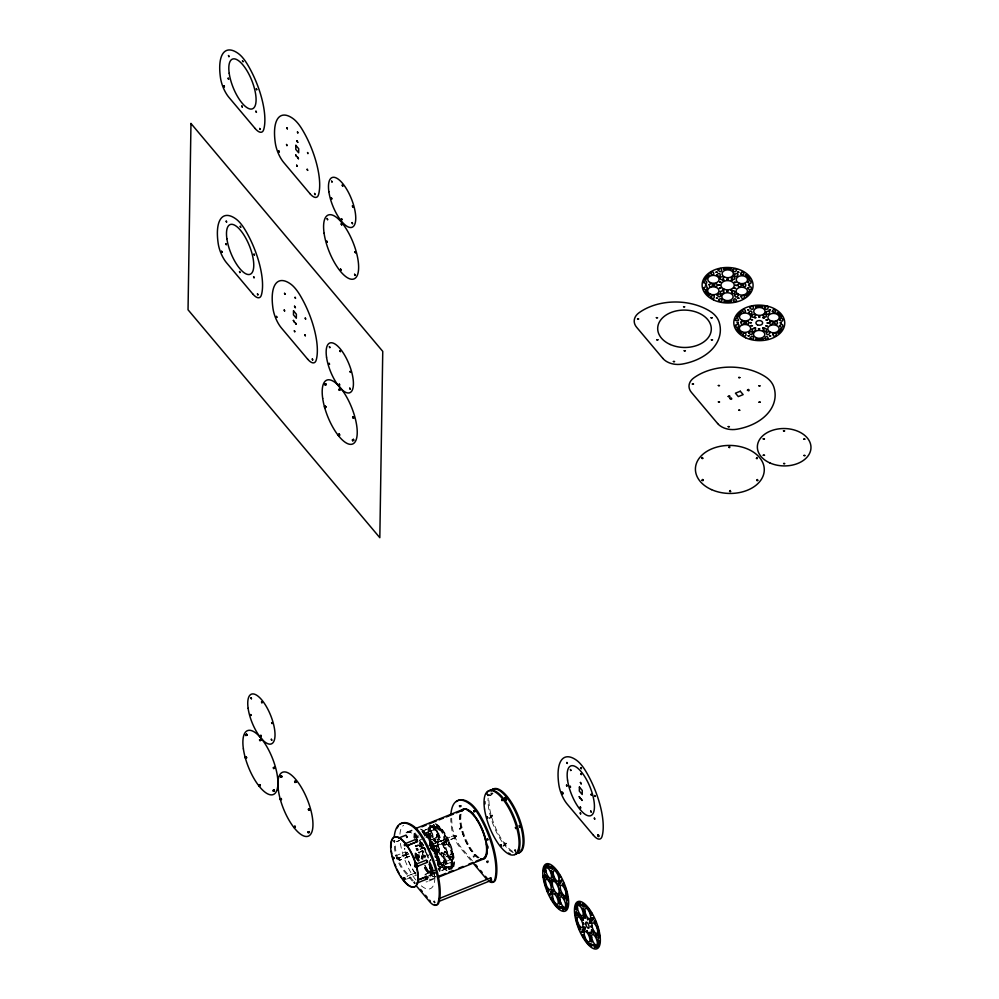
<?xml version="1.0" encoding="UTF-8"?>
<svg xmlns="http://www.w3.org/2000/svg" width="999" height="999" viewBox="0 0 999 999"><rect width="100%" height="100%" fill="white"/><g stroke="black" fill="none" stroke-linecap="round" stroke-linejoin="round"><path stroke-width="0.75" stroke-dasharray="5 3.75" d="M450 868.468L450.124 869.118M450.449 868.406L450.686 869.118M415.572 872.814L407.005 876.223L415.696 872.589L415.846 874.437M431.218 845.554L434.765 850.536L438.736 852.584L439.323 851.685L437.999 849.025L438.836 852.522M432.604 844.355L433.129 846.49L432.542 845.329M432.717 847.227L432.255 845.666M434.165 852.846L434.253 854.157M435.626 855.107L435.601 853.346L435.514 854.058M489.722 795.204L489.51 794.28M492.02 794.13L492.982 793.506L492.532 792.981M446.378 839.872L446.965 841.146M423.101 859.115C423.389 855.943 419.343 856.53 422.989 857.03C421.815 853.021 425.512 855.132 425.199 857.829M430.494 846.64L431.093 845.466L433.054 851.648M432.267 869.992C430.294 870.653 429.982 865.009 431.406 867.107C434.59 873.526 429.258 866.033 431.83 868.006M425.075 833.678L425.299 834.515M425.524 833.616L425.761 834.327A23.064 8.566 68 0 1 429.208 838.423M442.707 866.495L442.52 865.758M443.169 866.308L442.957 865.534M491.595 816.97C491.033 817.469 491.346 813.411 492.544 816.133M414.448 834.964L414.847 834.153L415.734 835.389M415.996 836.588L415.909 835.888M430.919 872.889L430.819 871.902M432.067 871.553L436.575 869.267M432.28 873.65L432.23 874.462M434.478 826.523L435.289 826.473L436.088 828.221M433.641 873.276L433.541 872.739M436.063 828.845L436.014 828.071M446.516 867.706L446.578 868.568L445.979 866.558M429.632 839.809L430.494 843.144L432.217 842.769L430.557 839.822L432.092 843.094M431.356 843.268L430.394 839.847M395.354 855.931L405.457 851.86L406.118 852.334M432.055 870.004L432.23 869.018M437.824 864.747L438.236 865.384M450.749 859.452L448.601 855.968L450.174 859.402L450.087 856.705L448.751 855.893M452.31 861.463L453.546 863.835L453.209 865.509L452.834 863.373L451.436 862.125M454.458 835.664L455.482 836.95L456.406 836.575L456.156 835.676L454.932 835.926L455.394 837.012M504.57 844.679L504.045 843.044M429.046 838.511L428.896 837.949M429.133 837.736L429.495 838.411L428.833 835.114M438.873 862.249C437.687 859.54 436.725 863.773 439.323 864.934M439.198 861.538L439.335 862.062A24.276 9.016 68 0 0 442.969 866.408M422.627 832.866L422.927 831.243L423.176 832.891M452.222 860.614L452.11 860.501M432.617 844.555L432.579 845.191M434.64 852.971L434.178 853.858M428.521 872.189L428.321 871.453M439.722 827.771L439.935 828.596M430.794 872.09L430.844 872.602M415.696 845.416L415.684 845.491A24.276 9.016 68 0 0 415.946 846.777M452.547 854.545L452.559 854.52A24.276 9.016 68 0 0 450.824 847.939L450.512 847.502M429.183 834.814L430.257 838.336M423.201 844.717L423.326 845.579L422.852 844.879M438.524 849.55C439.86 852.497 438.936 847.327 439.123 850.711M444.917 853.92L445.067 855.244M409.627 856.293L399.463 860.364L399.675 859.639M430.082 835.788L430.219 834.477M432.13 869.954L432.192 869.155M452.247 861.15L452.497 859.789L450.936 858.915L437.762 864.51M416.571 837.849L415.646 835.201M446.778 843.231C443.419 842.169 445.866 837.187 446.828 842.045L433.903 847.264L434.003 846.178M399.762 859.39C399.862 857.641 398.726 860.913 398.838 859.652M441.096 840.321L441.683 841.42M441.183 852.684L441.708 853.92M473.813 855.818L474.263 856.93M505.831 842.981C507.792 844.405 503.434 842.607 506.368 843.968M415.234 845.604L415.222 845.654A24.276 9.016 68 0 0 415.397 846.565M431.331 871.752L424.975 874.187L431.493 871.902M438.324 859.802C439.398 855.793 433.941 855.918 438.224 860.014M399.737 860.114L398.988 858.054L399.338 858.628M406.618 854.095L406.069 852.409M428.871 833.366L429.932 833.815M437.824 864.61L451.461 859.302M437.412 838.973L437.899 840.209M444.455 854.108L445.442 855.144M421.228 858.316L421.228 858.99M434.103 846.99L434.103 846.415M446.216 839.36C448.913 842.219 445.816 838.448 445.517 840.059M446.978 841.608L446.366 843.418L445.417 840.471M423.826 852.072L422.777 851.136L423.301 852.359M432.33 873.351L433.379 874M444.93 860.788L444.867 862.924L446.041 864.447L444.518 863.423L444.468 860.976M433.616 873.563L437.762 872.115M422.752 848.538C424.188 846.19 416.633 840.534 423.176 848.388M440.671 840.409L441.246 841.595M440.684 852.909L441.271 854.083M445.454 851.548L446.041 852.684M450.774 859.315L450.674 856.805L449.213 855.706M424.15 834.177L422.515 831.43M424.563 834.177L424.425 832.504L423.027 831.243M438.911 870.354L438.361 868.705M439.323 870.354L438.336 868.119M445.542 839.335L444.692 841.895L446.316 843.418M431.206 845.878L431.98 847.514M437.674 854.295L437.038 851.198L437.762 848.888M437.212 861.875C437.262 866.245 441.283 864.984 438.773 861.712M447.977 855.868L446.441 852.447M449.388 869.767L448.076 866.408M424.8 855.094C426.685 857.105 422.852 854.52 425.349 856.305M424.95 856.405L424.425 855.244M432.742 846.852L432.604 845.541M436.9 839.21L437.437 840.396M430.694 832.279L429.82 828.583L431.156 832.092L429.008 830.868L429.27 828.758M437.075 825.536L438.736 827.06L438.012 829.307L438.324 827.372L436.863 825.761L438.474 829.12M432.23 848.651L432.729 848.438M446.541 868.406L439.248 871.652M406.543 852.896L406.605 853.521L406.293 852.646M435.464 826.598L436.376 827.072L435.889 827.597M438.998 838.523L439.473 839.759M432.804 873.138L431.306 871.64M408.666 853.945L398.464 858.391L408.616 853.82M406.568 854.232L406.556 853.558M445.017 851.672L445.579 852.871M434.003 846.99L446.828 842.045M419.193 844.205L419.617 843.293M437.437 834.44L437.662 837.224L439.473 837.736C435.926 836.213 438.536 831.942 439.048 837.899M436.088 856.967L437.762 860.201M443.131 841.932L444.205 845.004L445.192 845.204L445.217 842.931L443.156 841.92L444.605 842.769L444.855 845.117L443.618 841.732M436.6 825.736L437.987 829.307M436.176 850.886C432.992 841.033 433.853 857.979 434.315 849.862M431.755 874.312C431.443 867.681 427.485 872.726 431.88 874.5M490.409 815.172C490.734 815.821 493.731 816.907 492.282 815.034M432.667 846.677L432.055 845.354M430.731 859.652L430.819 860.401L430.819 859.615M446.965 839.635L446.965 840.384L446.503 839.822M492.107 793.83L491.908 792.981M430.769 866.495L431.368 867.332M439.248 866.882L452.172 861.862M435.901 826.673L436.014 827.622M431.406 853.933L421.216 858.104M431.718 872.09L432.267 873.563M446.978 867.432L446.391 867.656L446.603 866.383M434.378 827.846L435.914 829.033L422.977 834.252M446.341 837.299L444.705 834.09M434.565 872.664L433.354 872.527L434.553 875.698M446.078 864.422L444.942 860.776L446.565 864.21M452.597 855.768L451.298 856.593L453.034 859.402M451.773 861.95L453.171 865.534M430.756 834.565L430.357 833.491M409.578 856.18L399.687 860.251M427.035 846.565L454.707 835.264L430.144 845.117M455.606 837.524L431.156 847.602M430.357 859.802L430.794 861.051M438.986 849.362L439.51 850.586M421.303 858.191L422.077 859.152M433.341 844.742L432.642 844.317L445.654 839.197M432.604 847.614L428.234 849.562M489.56 795.504L491.845 794.605L489.622 795.629M431.044 838.124L429.433 834.889M451.848 855.956C452.684 861.875 454.645 855.831 451.448 856.118M419.842 844.292L421.478 847.726M439.535 837.686L437.987 834.24M415.559 835.014C414.385 833.715 413.961 836.812 416.071 837.899M415.484 834.315C413.786 840.159 420.979 837.125 415.097 834.477M435.564 851.073L434.165 847.989M435.277 823.95A25.474 9.466 68 0 1 450.337 845.216C449.163 837.661 445.754 847.002 450.274 845.254A25.474 9.466 68 0 1 452.36 869.305M448.726 842.095C451.011 846.927 447.777 844.567 448.364 842.257M431.83 874.462L431.243 873.913M451.311 862.137L452.684 865.721M435.926 828.858L422.927 834.128M491.558 817.332L489.148 818.193L491.533 817.357L490.859 816.857M406.993 852.035L407.392 853.134M459.303 828.346C461.501 830.768 459.515 826.223 459.565 829.445M460.089 827.984L460.489 829.083M399.438 858.491L398.251 858.828L398.726 859.902M455.969 835.514L456.318 836.638M451.685 859.49L452.11 860.813M472.989 856.168C475.349 858.353 473.051 854.195 473.339 857.304M505.394 844.355L505.082 844.055M406.431 854.345L396.316 858.291L406.468 854.182M502.909 846.165L505.357 845.079L502.859 846.041M445.841 837.524L444.53 834.49L445.042 837.1L446.241 837.374L444.468 837.062L444.243 834.277M449.887 869.118C448.351 862.224 445.779 871.128 449.775 869.642M431.118 832.142L429.445 830.619L429.67 828.596M420.317 844.093L421.84 847.577M436.351 829.857L437.887 833.341M433.691 838.398L432.367 837.637L432.055 835.214L433.828 838.286L432.667 835.239L431.73 835.089L431.755 837.549L433.229 838.586M443.381 856.38L444.905 859.864M430.144 870.766L429.395 872.651L431.106 874.5M444.355 865.009L444.13 867.045L445.754 868.593M445.354 868.743C439.523 856.967 448.414 877.946 444.455 864.984M434.24 852.784L435.289 853.646M414.61 834.327L415.409 834.777M434.64 826.086L421.79 831.405L434.665 826.061M432.255 871.178L436.625 869.392M433.067 873.838L437.812 872.239M446.466 868.73L439.198 871.528M429.82 838.523C432.767 839.347 427.16 833.203 430.194 835.751M423.239 850.948L423.339 851.86L422.877 851.123M444.93 847.651L445.417 848.9M444.98 849.088C445.367 846.116 444.617 850.536 444.567 847.839M434.153 838.536L435.576 839.56L435.714 841.895L436.063 839.435L433.953 838.661L435.564 842.032M434.503 838.361L436.026 841.845M421.378 856.805L421.978 858.453M421.84 856.618L422.639 859.177M434.553 847.814L434.365 849.974M437.162 854.545L437.175 852.272L435.689 851.061L437.087 854.557L435.964 851.398M442.919 856.568L444.443 860.052M430.282 866.695L430.344 869.142L431.805 870.179M447.852 855.956L448.426 854.994L446.903 852.259M436.513 841.633L437.35 842.656L436.863 841.408M455.507 837.624L431.106 847.477M437.974 864.285L438.698 864.635M439.173 867.132L438.399 866.483M407.267 831.93L412.999 829.62M407.542 832.617L413.286 830.294M396.678 841.583L399.563 840.409M396.728 841.707L399.612 840.534M430.606 828.021L430.144 828.208A23.064 8.566 68 0 1 431.93 826.048L431.88 825.486M418.706 835.838L415.659 837.012L418.756 835.963M439.785 827.671L439.473 828.783M416.071 838.136L418.943 836.975M424.687 834.652L429.046 832.904M425.087 835.576L424.625 835.763A5.694 2.11 68 0 1 428.234 838.985A5.694 2.11 68 0 1 429.607 845.454M420.104 839.834L424.413 838.086M425.849 837.512L430.169 835.901M415.759 845.316L415.771 846.016M429.483 839.772L429.87 839.709A24.276 9.016 68 0 0 431.593 846.353M417.307 845.291L417.969 845.017M431.493 839.56L432.142 839.297M423.239 844.692L423.264 846.128M406.443 853.496L407.505 852.622L406.181 852.547M420.104 849.175L424.4 847.439M420.154 849.3L424.45 847.564M418.194 852.696L425.362 849.799M418.244 852.821L425.961 849.687M428.184 849.437L432.505 847.689M435.889 860.751A5.694 2.11 68 0 0 436.213 855.119A5.694 2.11 68 0 0 432.018 850.087L432.48 849.899M446.004 844.442L446.653 844.18M421.578 855.843L422.24 855.569M435.764 850.112A5.694 2.11 68 0 0 434.49 841.67A5.694 2.11 68 0 0 430.919 842.607A5.694 2.11 68 0 0 435.764 850.112L436.413 849.849M435.527 853.346L435.676 855.007M436.088 860.726L436.75 860.451M450.274 854.994A5.694 2.11 68 0 0 449.001 846.553A5.694 2.11 68 0 0 445.429 847.489A5.694 2.11 68 0 0 450.274 854.994L450.924 854.732M452.472 854.694L453.022 854.332A24.276 9.016 68 0 0 451.286 847.751M437.974 865.234L437.3 865.097M453.084 859.39L453.671 858.728L452.647 855.768M406.506 879.17L416.608 875.087M424.662 865.371A5.694 2.11 68 0 0 428.871 870.204L429.433 869.979M428.446 872.339L428.758 871.228M438.012 868.693L445.242 865.771L446.178 866.745M438.062 868.818L445.404 865.896M432.754 873.188L431.805 872.327M452.272 866.083L451.81 866.27A23.064 8.566 68 0 1 450.025 868.431M429.22 875.561L432.03 874.412M426.386 876.847L432.167 874.525M430.07 879.769L435.814 877.447M428.921 881.031L436.101 878.133M432.267 871.003L433.191 871.877M504.445 842.769L504.982 843.506M449.538 869.704L448.514 869.317L447.752 866.558M434.078 852.035L432.492 848.675L435.452 851.535M451.873 861.937L451.036 860.726M429.757 870.903L431.056 873.413M443.756 844.767L442.907 843.705L443.369 844.967M435.826 829.058L435.127 828.421M436.875 856.755L437.862 859.989M437.974 861.675L438.986 865.234M435.964 830.019L437.437 831.056L437.512 833.491L437.924 830.931L435.801 830.194L437.425 833.528M430.681 845.641L431.268 848.201L432.604 848.963M437.275 849.075L437.862 851.635L439.198 852.397M432.117 849.15L431.156 849.125M448.289 855.768L446.815 854.669L446.778 852.284L446.253 854.545L447.764 855.931M430.656 865.571L429.57 862.537M430.244 865.771L429.183 864.135M438.586 838.698C440.946 841.408 437.724 836.787 439.011 839.947M437.462 845.204L437.899 846.465M437 845.391L437.437 846.653M443.406 854.332L443.831 855.594M442.944 854.52L443.369 855.781M429.632 861.313L429.595 860.451M446.69 842.057L446.041 841.37M446.253 868.768L445.242 867.432M398.351 858.765L398.801 859.402M432.292 845.541L433.042 846.578M431.843 869.879L431.081 869.005M434.602 855.069L435.202 855.619M455.344 837.612L454.795 836.987M424.363 857.891L423.301 854.882L424.737 857.879M429.558 862.174C432.192 862.761 430.507 868.168 429.582 863.848M491.333 815.396L491.645 816.62M436.326 827.746L435.439 826.86L435.864 827.934M406.044 854.17L405.769 853.72M430.507 827.996L430.057 827.11M430.02 828.171L429.595 827.297M452.372 866.108L452.822 867.032A24.276 9.016 68 0 1 451.236 869.167M451.91 866.283L452.36 867.207A24.276 9.016 68 0 1 451.048 869.142M431.88 846.777L431.655 846.503A23.064 8.566 68 0 1 429.982 840.396M452.322 854.669L452.01 854.182A23.064 8.566 68 0 0 450.337 847.914M415.884 845.341L416.233 845.828A23.064 8.566 68 0 0 416.421 846.69M438.099 860.351L438.274 860.002A24.276 9.016 68 0 0 436.65 853.658M422.077 831.33L422.627 832.055M443.444 832.766L443.469 832.779A23.064 8.566 68 0 0 439.997 828.671M442.982 832.954L443.007 832.966A23.064 8.566 68 0 0 439.535 828.858M415.821 833.89L415.409 832.991M421.69 858.079L422.315 858.878M425.537 873.975L426.336 875.311M430.244 834.04L430.194 834.789L429.857 833.566M433.179 844.567L433.578 844.967M491.133 817.269L490.696 816.583M431.655 874.337L431.231 873.65M431.418 867.294L431.78 867.919M431.493 869.729L430.731 868.206M434.528 875.324L433.816 872.577L434.553 873.563M434.852 853.071L435.264 853.795M472.327 860.738L460.864 847.102A17.308 6.431 68 0 1 452.535 828.046A51.161 19.006 68 0 1 451.685 818.106M470.591 860.139L459.94 847.477A17.308 6.431 68 0 1 451.61 828.421A51.161 19.006 68 0 1 450.761 818.468M413.211 880.693L404.195 869.979A17.308 6.431 68 0 1 395.866 850.923A51.161 19.006 68 0 1 395.167 844.63M412.287 881.068L403.271 870.354A17.308 6.431 68 0 1 394.942 851.298A51.161 19.006 68 0 1 394.168 843.78M425.774 874.187L426.173 874.924M445.929 866.245L446.478 867.519M491.221 794.33L490.746 793.031M430.844 848.438L430.869 848.251M438.374 866.558L438.349 865.571M437.062 853.358L436.6 853.546A23.064 8.566 68 0 1 438.249 859.615M432.442 872.964L432.255 872.714M405.294 852.509L405.756 853.795M450.736 847.751L450.761 847.789A23.064 8.566 68 0 1 452.435 853.883M491.658 793.006L491.82 793.343M434.927 828.084L434.066 824.4L433.304 824.487L434.378 827.522L433.116 825.461M433.728 845.266L433.978 846.078M422.802 832.292L423.052 832.929M443.544 832.042L443.144 832.991L443.094 832.267M431.955 868.168L432.155 868.705M425.137 867.744L424.637 867.207L424.7 867.981A24.276 9.016 68 0 0 428.321 872.314M423.626 834.103L423.339 833.328M425.711 848.925L425.437 848.213M450.999 860.626L450.774 859.864M439.198 865.621L439.348 866.145M434.64 827.497L433.978 827.771L432.592 825.461M455.532 836.488L455.606 836.737M428.996 834.327L428.858 834.003M434.665 827.397L434.478 826.772M425.087 875.211L424.962 874.6M432.38 825.424L432.417 825.823A23.064 8.566 68 0 0 430.631 827.996M430.706 868.106L430.706 867.781M445.129 866.932L445.03 866.033L445.117 866.832M436.213 876.573A25.474 9.466 68 0 1 435.202 876.66M434.115 876.485A25.474 9.466 68 0 1 424.625 867.931M414.335 839.085A25.474 9.466 68 0 1 414.885 832.954M420.404 829.07A25.474 9.466 68 0 1 435.177 847.214A25.474 9.466 68 0 1 439.635 872.602M428.783 872.127A24.276 9.016 68 0 1 425.212 867.881M429.308 837.674A24.276 9.016 68 0 0 425.736 833.428L425.149 833.578A24.276 9.016 68 0 1 428.846 837.861M437.112 853.471A24.276 9.016 68 0 1 438.823 859.964M428.708 871.165A23.064 8.566 68 0 1 425.312 867.132M424.625 836.126A5.694 2.11 68 0 1 428.821 839.048A5.694 2.11 68 0 1 429.508 846.078M432.105 850.112A5.694 2.11 68 0 1 436.65 854.894A5.694 2.11 68 0 1 435.914 860.476M433.204 869.43A5.694 2.11 68 0 1 431.68 862.836M429.32 864.272A5.694 2.11 68 0 1 429.233 870.054A5.694 2.11 68 0 1 425.124 865.184M417.12 846.677A5.694 2.11 68 0 1 419.842 846.003A5.694 2.11 68 0 1 422.852 852.859A5.694 2.11 68 0 1 420.916 855.331M419.78 854.22A5.694 2.11 68 0 1 419.48 853.833M418.906 852.921A5.694 2.11 68 0 1 418.381 851.922M422.752 842.994A5.694 2.11 68 0 1 419.555 841.92M417.57 837.686A5.694 2.11 68 0 1 417.17 835.626M435.751 876.76A25.474 9.466 68 0 1 422.952 866.283M413.836 837.562A25.474 9.466 68 0 1 414.423 833.141M421.103 829.669A25.474 9.466 68 0 1 434.752 847.477A25.474 9.466 68 0 1 439.485 871.428M428.246 871.34A23.064 8.566 68 0 1 424.85 867.319M415.884 846.503A23.064 8.566 68 0 1 415.796 846.128M425.349 834.577A23.064 8.566 68 0 1 428.746 838.611M436.163 853.646A23.064 8.566 68 0 1 437.799 859.802M434.702 872.189A5.694 2.11 68 0 1 434.115 871.628M433.254 870.479A5.694 2.11 68 0 1 431.218 863.024M428.633 863.91A5.694 2.11 68 0 1 428.871 870.204M416.695 846.478A5.694 2.11 68 0 1 421.241 849.113A5.694 2.11 68 0 1 420.941 855.781M422.377 842.906A5.694 2.11 68 0 1 419.68 842.844M417.107 837.874A5.694 2.11 68 0 1 416.783 834.24M447.14 870.341A25.474 9.466 68 0 1 435.227 856.205M433.054 851.523A25.474 9.466 68 0 1 430.057 824.987M435.739 823.763A25.474 9.466 68 0 1 450.799 845.029A25.474 9.466 68 0 1 452.809 869.118M430.057 826.997A24.276 9.016 68 0 1 431.118 825.386M439.91 827.696A24.276 9.016 68 0 1 443.481 831.942M442.882 865.434A23.064 8.566 68 0 1 439.485 861.4M432.08 846.378A23.064 8.566 68 0 1 430.444 840.221M452.247 866.108A23.064 8.566 68 0 1 450.487 868.243M446.678 870.529A25.474 9.466 68 0 1 434.765 856.393M431.605 849.262A25.474 9.466 68 0 1 429.595 825.174M442.507 866.595A24.276 9.016 68 0 1 438.923 862.349M431.131 846.54A24.276 9.016 68 0 1 429.408 840.047M429.595 827.184A24.276 9.016 68 0 1 430.781 825.449M439.448 827.884A24.276 9.016 68 0 1 443.019 832.13M442.42 865.621A23.064 8.566 68 0 1 439.023 861.588M434.89 877.584A34.441 12.787 68 0 1 419.48 884.165M415.734 879.907A34.441 12.787 68 0 1 400.174 841.682M399.925 834.24A34.441 12.787 68 0 1 403.584 825.311M427.485 881.605A26.811 9.965 68 0 1 426.073 881.917M415.134 873.488A26.811 9.965 68 0 1 404.483 848.301M406.056 832.741A26.811 9.965 68 0 1 417.669 837.549M419.617 840.047A26.811 9.965 68 0 1 423.314 846.016M424.175 847.664A26.811 9.965 68 0 1 425.786 851.098M426.536 852.859A26.811 9.965 68 0 1 428.471 858.228M429.483 861.787A26.811 9.965 68 0 1 429.657 879.495M415.197 873.026A26.074 9.69 68 0 1 404.845 848.538M406.93 832.954A26.074 9.69 68 0 1 417.669 838.074M419.555 840.509A26.074 9.69 68 0 1 428.171 858.191M429.558 863.348A26.074 9.69 68 0 1 429.695 878.071M477.847 857.841A26.811 9.965 68 0 1 464.198 838.074A26.811 9.965 68 0 1 460.089 814.235M478.596 857.716A26.074 9.69 68 0 1 464.11 837.1A26.074 9.69 68 0 1 461.038 812.861M478.246 857.941A26.811 9.965 68 0 1 464.61 838.648A26.811 9.965 68 0 1 460.152 814.672M479.17 857.567A26.811 9.965 68 0 1 465.047 837.087A26.811 9.965 68 0 1 461.401 812.861M513.261 852.646A34.441 12.787 68 0 1 503.596 843.88M501.998 841.645A34.441 12.787 68 0 1 488.149 798.201M512.574 851.398A34.441 12.787 68 0 1 489.073 797.839M444.655 858.378C444.692 862.986 446.253 854.694 442.944 856.555L444.655 858.378M426.086 853.208A3.347 1.249 68 0 0 428.309 855.918A3.347 1.249 68 0 1 425.624 853.383A3.347 1.249 68 0 1 425.899 849.849A3.347 1.249 68 0 0 426.086 853.208M438.661 832.829A5.694 2.11 68 0 0 443.481 840.421A5.694 2.11 68 0 0 442.282 832.055A5.694 2.11 68 0 0 438.661 832.829M445.891 847.302A5.694 2.11 68 0 0 450.736 854.807A5.694 2.11 68 0 0 449.463 846.365A5.694 2.11 68 0 0 445.891 847.302M445.829 859.09A5.694 2.11 68 0 0 450.624 866.77A5.694 2.11 68 0 0 449.513 858.466A5.694 2.11 68 0 0 445.829 859.09M438.586 856.73A5.694 2.11 68 0 0 443.406 864.322A5.694 2.11 68 0 0 442.207 855.943A5.694 2.11 68 0 0 438.586 856.73M431.381 842.419A5.694 2.11 68 0 0 436.226 849.924A5.694 2.11 68 0 0 434.952 841.483A5.694 2.11 68 0 0 431.381 842.419M431.393 830.306A5.694 2.11 68 0 0 436.188 837.999A5.694 2.11 68 0 0 435.077 829.682A5.694 2.11 68 0 0 431.393 830.306M438.124 844.38A6.706 2.485 68 0 0 443.793 853.321A6.706 2.485 68 0 0 442.395 843.456A6.706 2.485 68 0 0 438.124 844.38M438.199 833.016A5.694 2.11 68 0 0 443.019 840.609A5.694 2.11 68 0 0 441.82 832.229A5.694 2.11 68 0 0 438.199 833.016M445.367 859.277A5.694 2.11 68 0 0 450.162 866.957A5.694 2.11 68 0 0 449.051 858.653A5.694 2.11 68 0 0 445.367 859.277M438.124 856.917A5.694 2.11 68 0 0 442.944 864.51A5.694 2.11 68 0 0 441.758 856.131A5.694 2.11 68 0 0 438.124 856.917M430.931 830.494A5.694 2.11 68 0 0 435.726 838.173A5.694 2.11 68 0 0 434.615 829.869A5.694 2.11 68 0 0 430.931 830.494M437.662 844.567A6.706 2.485 68 0 0 443.331 853.496A6.706 2.485 68 0 0 441.933 843.643A6.706 2.485 68 0 0 437.662 844.567"/><path stroke-width="1.5" d="M745.791 295.304L746.678 295.816A24.276 16.921 0.9 0 0 750.237 291.521M226.086 221.266L226.486 222.103M226.698 222.003L226.323 221.066M254.146 277.685L253.821 276.785M251.523 698.701L251.149 697.764M281.631 775.861L281.993 776.822M285.077 294.23L284.74 293.319M309.453 832.504L309.078 831.543M326.273 384.702L325.899 383.728M329.333 346.653L329.72 347.64M349.638 388.261L350.037 389.135M350.249 389.036L349.875 388.087M416.221 839.622L416.258 839.422M549.725 894.03L550.124 894.892M553.046 889.522L553.521 890.658M553.708 890.534L553.259 889.46M561.101 880.206L561.488 881.18M566.77 762.587L567.17 763.461M594.83 819.043L594.48 818.119M709.715 295.379L708.865 295.766M741.383 332.929L740.559 333.429M745.504 275.212L746.415 274.713A24.276 16.921 0.9 0 1 750.074 279.021L749.013 279.383M777.197 312.862L778.096 312.375A24.276 16.921 0.9 0 1 781.755 316.671L780.694 317.033A23.064 16.084 0.9 0 0 777.247 312.937M256.468 112.238L255.994 111.214M273.501 791.258L273.052 790.234L273.389 791.37M287.387 128.771L286.938 127.76M281.069 777.197L280.594 776.173M281.393 775.986L281.768 776.885M307.954 831.905L308.416 832.991L308.042 831.855M406.83 836.5L406.78 836.35M427.135 878.009L426.985 877.597M418.231 860.701L415.372 857.304L415.434 853.271L418.306 856.667L418.231 860.701L419.155 860.339L416.296 856.93L416.333 854.245M274.176 767.407L274.638 768.356L274.238 767.257M281.044 798.613L281.493 799.55L281.281 798.488M309.815 809.777L309.253 808.878M325.312 406.493L325.736 407.417L325.362 406.331M353.484 416.908L353.908 417.844L353.534 416.758M487.337 838.773L487.737 839.872M519.767 827.135L519.155 825.586M557.417 906.755L557.255 906.043M585.676 906.018L585.901 906.717A23.064 8.566 68 0 1 589.36 910.826M589.11 944.405L588.911 943.655M225.724 243.881L226.149 244.743M226.348 244.555L225.924 243.669M254.508 255.007L254.133 254.121M250.562 714.66L250.974 715.521M251.174 715.334L250.761 714.447M272.19 723.438L271.828 722.552M284.715 310.889L284.303 309.965M305.132 318.144L305.544 319.118M309.203 809.065L309.64 809.964M328.971 363.461L329.383 364.348M349.987 371.566L350.412 372.427M350.599 372.252L350.187 371.353M406.78 837.499L406.218 835.301M426.061 877.609L426.049 876.685M427.31 878.733L427.185 878.895M517.445 828.658L517.257 827.184M550.149 867.332L550.561 868.193M550.761 868.006L550.362 867.132M557.392 894.817L557.854 895.966M559.228 888.723L559.715 889.722M559.902 889.597L559.452 888.511M566.408 785.214L566.82 786.101M567.02 785.913L566.645 785.052M570.591 787.125L570.242 786.25M581.83 904.944L582.242 905.843M591.008 794.367L591.42 795.354M590.933 926.223L591.396 927.372M594.58 795.666L594.992 796.515M595.192 796.365L594.78 795.441M592.969 945.416L592.594 944.517M553.446 901.96L553.583 902.484M585.139 939.609L585.277 940.146M221.516 251.311L221.915 252.297M240.172 226.336L240.572 227.31M239.46 271.603L239.86 272.577M257.38 293.918L257.779 294.905M276.935 317.282L276.586 316.408M261.064 740.321L260.739 739.485M262.038 702.709L261.676 701.81M260.714 735.426L261.126 736.263M261.326 736.088L260.964 735.227M259.74 784.889L260.215 785.776L259.79 784.677M295.592 298.226L295.204 297.315M294.88 331.643L294.468 330.719M312.787 359.89L312.4 358.978M339.835 350.811L340.247 351.673M339.123 384.203L339.535 385.102M340.447 351.511L340.047 350.612M339.098 434.178L339.535 435.277M490.634 878.009L490.259 878.608L490.971 878.308M491.333 879.582L491.533 880.256L490.921 878.508M504.832 798.263L505.119 797.489L504.907 798.576M544.455 874.175L544.867 875.037M545.079 874.874L544.692 873.988M551.698 882.704L551.236 881.605M555.182 892.981L555.644 894.117M562.799 793.518L562.437 792.619M560.389 893.318L559.964 892.244M566.957 900.911L566.62 900.037M580.856 767.694L581.256 768.681M580.856 773.613L581.256 774.6M581.455 768.531L581.056 767.607M580.144 812.961L580.544 813.935M576.148 911.8L576.548 912.686M582.717 919.455L583.191 920.466M583.391 920.354L582.917 919.255M591.396 930.069L591.87 931.08M592.07 930.968L591.62 929.882M598.663 836.126L598.326 835.251M598.651 938.573L598.289 937.674M278.696 150.874L279.133 151.973M279.245 151.885L278.808 150.861M296.641 165.235L297.078 166.346M314.56 193.481L314.997 194.593M294.767 826.435L295.067 827.272L294.905 826.273M339.048 434.315L339.46 435.252M474.475 810.813L474.975 811.663M500.936 844.867L501.373 845.978L501.023 844.854M246.516 734.178L246.865 735.314M304.782 334.84L305.17 335.814M305.382 335.689L305.032 334.802M417.482 841.433L417.145 840.034M551.735 879.382L552.197 880.531M570.953 770.429L570.591 769.53M581.418 931.567L581.805 932.554M582.017 932.429L581.668 931.53M590.659 811.063L591.046 812.05M591.258 811.925L590.884 811.013M584.727 927.172L585.202 928.321M590.072 923.138L589.635 922.04M591.383 933.266L590.996 932.217M592.782 917.856L593.169 918.843M593.381 918.718L593.031 917.819M305.744 318.993L305.344 318.057M405.694 835.264L398.589 838.061M406.993 837.237L406.718 836.725M569.992 786.3L570.392 787.274M560.676 906.942L561.088 907.916M561.276 907.791L560.914 906.867M591.608 795.229L591.208 794.28M585.726 917.831L585.264 916.707M589.073 932.467L589.535 933.628M255.894 111.264L256.356 112.35M286.813 127.81L287.275 128.883M246.366 734.315L246.753 735.252M307.692 170.305L307.242 169.256M327.66 219.63L327.247 218.594M280.507 776.223L280.956 777.309M325.337 385.102L324.887 384.053M487.524 862.437L487.075 861.388M519.018 848.526L519.455 849.649L519.118 848.688M519.58 849.487L519.13 848.438M565.059 887.874L565.059 888.099A23.064 8.566 68 0 1 566.708 894.367L567.095 894.992M222.128 252.185L221.716 251.224M240.072 272.465L239.66 271.516M257.979 294.792L257.58 293.843M286.488 144.493L286.888 145.592M276.323 316.433L276.723 317.42M294.98 297.377L295.379 298.364M294.268 330.806L294.668 331.78M312.188 359.053L312.587 360.027M273.314 767.632L273.714 768.731L273.464 767.644M327.31 242.27L326.923 241.246M280.17 798.825L280.569 799.924M324.975 407.742L324.575 406.705M308.878 810.289L308.491 809.265M427.048 860.639L427.435 860.976M562.2 792.669L562.599 793.656M555.594 880.993L556.043 882.129M566.358 900.074L566.758 901.048M581.455 774.487L581.056 773.526M580.144 807.03L580.544 808.016M580.744 807.904L580.382 806.98M580.744 813.823L580.382 812.899M586.875 930.643L587.325 931.767M598.064 835.276L598.463 836.263M741.121 312.762L740.247 312.287M253.546 276.798L253.946 277.784M284.478 293.331L284.865 294.318M271.241 739.31L271.628 740.296M271.84 740.197L271.466 739.26M570.342 769.567L570.741 770.554M557.729 884.44L558.204 885.589M558.391 885.451L557.954 884.39M559.053 894.58L559.515 895.716M559.702 895.591L559.315 894.555M561.7 881.093L561.301 880.131M583.416 917.032L583.891 918.181M224.425 86.788L224.013 85.727M242.37 107.068L241.958 106.019M259.403 786.088L258.966 785.027M340.497 269.068L340.934 270.18M404.583 879.108L403.921 878.059M434.14 901.398L434.577 902.509M506.543 797.714L507.005 798.713M253.908 254.183L254.308 255.157M284.116 310.065L284.528 311.039M271.591 722.614L272.003 723.588M329.583 364.26L329.195 363.299M426.173 878.109L426.024 876.722M551.535 885.376L551.997 886.525M553.396 879.132L553.858 880.281M554.045 880.156L553.571 879.058M582.429 905.743L582.067 904.794M592.357 944.592L592.769 945.566M596.753 925.536L596.74 925.761A23.064 8.566 68 0 1 598.401 932.017L598.776 932.641M240.771 227.235L240.372 226.249M261.438 701.86L261.838 702.846M339.735 385.015L339.373 384.066M576.748 912.611L576.373 911.637M587.275 918.643L587.737 919.779M587.524 931.655L587.087 930.569M598.039 937.724L598.438 938.71M544.143 880.107L544.13 880.156A24.276 9.016 68 0 0 545.854 886.775M228.446 55.582L228.896 56.668M324.775 384.103L325.237 385.177M355.132 275.274L354.695 274.275M352.809 440.759L352.347 439.735L352.697 440.859M394.455 841.757L394.53 840.746M488.111 795.391L487.662 794.38M486.95 861.425L487.412 862.512M514.997 850.112L515.459 851.185M250.924 697.814L251.311 698.801M329.932 347.565L329.558 346.591M519.393 850.112L519.28 850.299M567.37 763.386L566.995 762.424M550.324 894.829L549.962 893.855M594.23 818.156L594.617 819.143M584.065 918.081L583.616 916.97M589.422 922.089L589.885 923.238M590.734 932.229L591.208 933.378M228.109 78.184L228.509 79.283M331.868 198.863L331.343 197.802L331.743 198.901M352.372 205.881L352.772 206.98M245.142 757.205L245.542 758.303M355.457 252.71L355.07 251.648M414.573 865.546L414.972 866.633M554.008 868.243L554.22 869.068A23.064 8.566 68 0 1 557.667 873.176L557.767 873.263M552.185 886.425L551.71 885.301M583.216 923.026L583.678 924.175M585.077 916.782L585.539 917.931M583.866 924.087L583.391 922.951M589.722 933.528L589.273 932.417M591.583 927.284L591.133 926.173M297.877 132.879L297.415 131.793L297.789 132.917M342.22 185.127L342.657 186.239M338.174 434.54L338.611 435.651M294.605 781.405L295.042 782.517M404.233 879.282L404.108 878.533M506.181 799.05L505.756 797.964M426.523 860.052L414.935 864.597M427.634 862.224L415.896 866.957M506.043 799.862L505.394 797.702M551.048 881.68L551.51 882.804M556.243 882.042L555.781 880.918M555.831 894.03L555.419 892.931M559.727 892.294L560.189 893.431M578.046 924.799L578.059 924.612A23.064 8.566 68 0 1 576.398 918.306L576.061 917.731M587.924 919.692L587.562 918.643M417.47 841.495L407.217 845.753M552.372 880.456L551.923 879.32M585.377 928.233L584.952 927.122M229.008 56.581L228.584 55.544M307.13 169.306L307.592 170.379M351.998 222.615L352.447 223.689M352.56 223.614L352.16 222.59M354.558 274.313L355.02 275.387M414.198 882.279L414.647 883.353M414.76 883.278L414.335 882.242M515.559 851.111L515.109 850.062M558.029 895.903L557.592 894.767M228.646 79.221L228.259 78.197M352.909 206.918L352.522 205.894M354.932 251.648L355.332 252.747M245.679 758.241L245.304 757.217M415.109 866.583L414.722 865.546M515.909 828.483L515.372 827.447L515.771 828.546M342.757 186.164L342.332 185.115M338.711 435.589L338.261 434.528M295.142 782.442L294.73 781.393M403.708 878.208L404.145 879.32M473.601 810.926L474.05 812.037L473.751 810.938M501.648 799.6L502.085 800.711L501.735 799.587M327.098 218.631L327.56 219.705M393.881 840.783L394.343 841.857M487.537 794.43L487.999 795.504M488.024 861.026L488.024 861.812M352.61 417.12L353.134 418.181L352.747 417.12M393.544 857.467L394.068 858.528L393.681 857.454M487.2 817.032L487.737 818.094L487.337 817.02M487.862 839.834L487.462 838.773M223.888 85.739L224.338 86.851M241.833 106.031L242.282 107.13M341.021 270.13L340.609 269.056M258.866 785.052L259.315 786.151M434.665 902.472L434.265 901.398M491.533 880.256L439.697 901.11M256.78 89.685L256.268 88.611L256.681 89.71M286.988 145.567L286.638 144.505M307.505 152.56L307.904 153.659L307.667 152.572M326.76 241.234L327.173 242.332M324.438 406.705L324.837 407.804M280.682 799.912L280.357 798.863M308.329 809.252L308.741 810.351M519.905 826.91L519.492 825.811M297.153 166.321L296.728 165.21M315.06 194.568L314.673 193.469M505.993 799.924L506.106 799.088M505.969 799.949L505.207 799.275M731.518 301.923L731.355 301.174M749.175 291.134L750.261 291.446M737.674 316.995L736.638 316.708M780.868 328.796L781.942 329.096M763.161 339.598L763.036 338.836M415.871 828.458L463.249 809.327M421.89 826.822L426.198 825.074M429.071 823.925L436.251 821.028M439.123 819.867L443.431 818.119M446.303 816.97L453.484 814.06M456.343 812.911L463.524 810.002M404.782 843.843L416.333 839.172M407.167 845.629L417.232 841.558M415.372 857.304L416.296 856.93M418.306 856.667L419.23 856.293M417.445 880.144L426.498 876.872M418.943 879.682L426.111 876.647L426.873 877.372M416.983 883.079L427.023 879.02M438.686 876.285L445.866 873.388M448.738 872.227L453.047 870.491M458.791 868.168L463.086 866.433M468.831 864.11L473.139 862.374M476.011 861.213L481.755 858.89M437.525 877.547L483.466 859.003M438.736 898.75L490.459 877.996M708.516 274.65L709.427 275.137A23.064 16.084 0.9 0 0 706.093 279.258L704.957 279.083M730.868 269.305L731.043 268.544M762.549 306.968L762.699 306.181M757.142 480.082C757.841 478.509 757.417 480.794 757.317 480.057M729.994 491.046C730.481 489.385 730.331 491.858 730.182 491.108M702.197 457.992C702.821 458.778 702.085 456.368 702.472 458.054M702.697 479.995C704.457 480.394 701.286 478.558 702.659 480.069M417.033 864.085L416.208 862.612M416.396 839.172L417.07 839.897M339.872 388.886L340.359 389.885L340.047 388.998M339.161 434.153L339.66 435.077L339.273 434.203M295.592 781.006L296.091 781.942L295.704 781.056M403.771 878.183L404.882 879.62M353.246 439.36L353.733 440.197L353.359 439.41M273.951 789.859L274.438 790.771L274.038 789.897M427.147 878.296L426.573 876.847M723.888 269.293L723.763 268.506A24.276 16.921 0.9 0 1 730.893 268.494M755.619 306.955L755.444 306.156A24.276 16.921 0.9 0 1 762.587 306.144M427.984 877.871L428.072 877.172M519.068 850.299L518.518 849.649M246.166 756.817L246.628 757.679L246.229 756.855M706.193 291.084L705.107 291.358A24.276 16.921 0.9 0 0 708.703 295.692M737.874 328.733L736.8 328.983A24.276 16.921 0.9 0 0 740.384 333.354M724.088 301.885L724.375 301.149A23.064 16.084 0.9 0 0 731.156 301.149M755.881 339.598L756.056 338.798A23.064 16.084 0.9 0 0 762.836 338.798M418.106 849.899L417.395 848.688M294.942 826.285L295.379 827.209L295.08 826.41M544.767 868.443L544.33 867.557M576.46 906.093L576.023 905.244M566.633 906.568L567.095 907.517A24.276 9.016 68 0 1 565.222 909.814L564.722 908.74A23.064 8.566 68 0 0 566.52 906.58M598.314 944.217L598.776 945.166M246.541 734.19L246.978 735.089L246.603 734.228M546.253 865.209L546.703 866.258A23.064 8.566 68 0 0 544.905 868.443M577.934 902.871L578.396 903.883A23.064 8.566 68 0 0 576.598 906.093M565.247 887.799L565.534 888.148A24.276 9.016 68 0 1 567.295 894.742M544.33 880.044L544.705 880.631A23.064 8.566 68 0 0 546.341 886.812M490.696 877.934L491.033 878.283M405.07 843.918L405.631 844.654M427.135 862.212L426.635 861.625M326.011 384.727L325.674 383.903M309.203 832.529L308.853 831.742M260.814 740.446L260.452 739.635M475.611 864.635L477.247 866.583M480.531 870.479L482.167 872.427M485.439 876.323L487.087 878.271M473.051 863.061L486.163 878.633A17.308 6.431 68 0 0 486.838 879.395M420.579 889.46L422.227 891.408M425.499 895.304L427.135 897.252M429.595 900.174L430.419 901.148M416.383 885.938L429.495 901.523A17.308 6.431 68 0 0 438.099 902.584A51.161 19.006 68 0 0 421.678 837.212A28.846 10.714 68 0 0 412.774 826.635A51.161 19.006 68 0 0 394.268 836.787M416.895 839.635L417.495 841.033M419.068 857.679L418.219 855.668M426.223 878.084L426.523 878.745M404.832 877.921L405.094 878.683M460.864 805.694L460.864 806.455L460.439 805.818M416.171 839.972L416.396 840.683M418.718 855.594L419.081 856.568M418.094 855.344L417.957 854.657M418.007 865.634L417.907 866.645L417.207 865.596M427.072 860.926L427.597 861.837M749.113 291.209A23.064 16.084 0.9 0 1 745.828 295.229M709.64 295.18A23.064 16.084 0.9 0 1 706.256 291.146M724.05 269.318A23.064 16.084 0.9 0 1 730.719 269.318M745.566 275.287A23.064 16.084 0.9 0 1 748.95 279.32M731.33 301.985A24.276 16.921 0.9 0 1 724.3 301.973M704.969 278.946A24.276 16.921 0.9 0 1 708.428 274.7M780.793 328.858A23.064 16.084 0.9 0 1 777.522 332.879L778.371 333.466A24.276 16.921 0.9 0 0 781.917 329.171M741.32 332.829A23.064 16.084 0.9 0 1 737.936 328.796M737.774 316.908A23.064 16.084 0.9 0 1 741.058 312.887M755.731 306.968A23.064 16.084 0.9 0 1 762.399 306.98M763.024 339.635A24.276 16.921 0.9 0 1 755.993 339.623M736.65 316.596A24.276 16.921 0.9 0 1 740.109 312.362M418.406 857.442A25.474 9.466 68 0 1 417.432 854.994M588.836 943.543A23.064 8.566 68 0 1 585.439 939.497M598.201 944.23A23.064 8.566 68 0 1 596.44 946.353L596.853 947.464A24.276 9.016 68 0 0 598.763 945.229M588.898 944.492A24.276 9.016 68 0 1 585.327 940.246M577.534 924.425A24.276 9.016 68 0 1 575.824 917.944M576.023 905.094A24.276 9.016 68 0 1 577.884 902.859M585.889 905.831A24.276 9.016 68 0 1 589.46 910.089M597.252 925.898A24.276 9.016 68 0 1 598.975 932.392M391.308 842.469A26.811 9.965 68 0 1 407.018 845.354A26.811 9.965 68 0 1 418.156 880.319A26.811 9.965 68 0 1 403.134 879.595M401.885 877.859A26.811 9.965 68 0 1 400.611 875.923M399.363 873.813A26.811 9.965 68 0 1 396.94 869.13M395.829 866.608A26.811 9.965 68 0 1 394.805 864.035M393.082 858.853A26.811 9.965 68 0 1 392.407 856.33M391.87 853.908A26.811 9.965 68 0 1 391.458 851.61M391.046 847.489A26.811 9.965 68 0 1 391.108 844.03M397.202 828.021A51.161 19.006 68 0 1 398.389 825.998M399.8 824.437A51.161 19.006 68 0 1 413.698 826.26A28.846 10.714 68 0 1 422.602 836.837A51.161 19.006 68 0 1 439.023 902.209A17.308 6.431 68 0 1 434.503 904.57M461.538 810.726A26.811 9.965 68 0 1 482.517 830.244A26.811 9.965 68 0 1 481.293 859.265M462.362 810.801A26.074 9.69 68 0 1 462.912 810.339M467.257 810.201A26.074 9.69 68 0 1 468.119 810.614M468.993 811.138A26.074 9.69 68 0 1 474.6 816.645M475.536 817.906A26.074 9.69 68 0 1 483.578 833.828M484.153 835.576A26.074 9.69 68 0 1 484.677 837.312M485.139 839.035A26.074 9.69 68 0 1 485.539 840.733M486.163 844.018A26.074 9.69 68 0 1 486.001 854.557M485.689 855.456A26.074 9.69 68 0 1 484.865 856.955M484.353 857.529A26.074 9.69 68 0 1 483.803 857.979M450.936 813.91A51.161 19.006 68 0 1 469.443 803.745A28.846 10.714 68 0 1 478.346 814.322A51.161 19.006 68 0 1 494.767 879.694A17.308 6.431 68 0 1 488.199 880.718M461.526 810.876A26.811 9.965 68 0 1 482.867 830.693A26.811 9.965 68 0 1 480.719 859.065M456.468 801.56A51.161 19.006 68 0 1 470.367 803.371A28.846 10.714 68 0 1 479.27 813.948A51.161 19.006 68 0 1 495.691 879.32A17.308 6.431 68 0 1 491.171 881.692M489.822 880.893A17.308 6.431 68 0 1 489.123 880.356M487.887 846.165A26.811 9.965 68 0 1 488.036 848.139M510.164 853.895A34.441 12.787 68 0 1 508.553 853.021M484.99 803.895A34.441 12.787 68 0 1 484.952 801.585M486.326 793.968A34.441 12.787 68 0 1 512.412 813.198A34.441 12.787 68 0 1 514.585 854.582M491.108 790.221A34.441 12.787 68 0 1 517.582 816.77A34.441 12.787 68 0 1 516.296 853.446M491.096 790.958A34.441 12.787 68 0 1 518.506 816.408A34.441 12.787 68 0 1 515.746 852.834M557.142 905.881A23.064 8.566 68 0 1 553.758 901.847M557.217 906.842A24.276 9.016 68 0 1 553.646 902.584M544.343 867.444A24.276 9.016 68 0 1 546.203 865.209M554.208 868.181A24.276 9.016 68 0 1 557.779 872.439M637.562 318.931L638.761 318.968L637.562 318.893M656.705 339.735L657.916 339.785L656.705 339.735M673.413 361.538L674.625 361.576L673.413 361.513M692.357 384.053L693.568 384.091L692.369 383.991M702.072 480.394L703.271 480.432L702.072 480.394M711.076 317.782L712.275 317.832L711.076 317.757M718.406 401.935L719.605 401.985L718.418 401.873M728.221 426.66L729.42 426.71L728.234 426.61M728.209 396.478C730.656 398.851 730.319 394.018 728.221 396.428M730.057 398.663C732.704 400.974 731.817 396.203 730.057 398.613M747.452 390.172C750.174 392.482 749.125 387.674 747.452 390.172M756.43 458.441C757.754 459.727 757.417 455.956 756.443 458.379M758.99 385.839L760.189 385.876L758.99 385.814M763.261 455.257L764.472 455.294L763.261 455.257M803.845 439.148L805.057 439.198L803.858 439.098M273.826 790.047L274.313 790.996L273.851 789.909M353.122 439.548L353.621 440.484L353.134 439.498M245.442 734.727L245.941 735.689L245.454 734.665M331.656 181.244L332.143 182.193L331.656 181.169M459.465 805.881L459.965 806.83L459.478 805.843M543.468 875.661C543.793 881.955 547.152 875.911 543.481 875.611M547.24 865.209C549.512 872.789 550.149 863.136 547.252 865.159M550.749 897.489C552.971 905.144 553.721 895.341 550.749 897.489M558.753 874.862C559.04 881.155 562.425 875.161 558.753 874.862M562.262 907.142C562.499 913.348 565.971 907.567 562.262 907.092M566.033 896.69C568.406 904.345 568.781 894.417 566.033 896.69M575.162 913.311C574.9 919.08 579.383 914.472 575.162 913.261M578.933 902.871C581.243 910.439 581.73 900.798 578.945 902.771M582.442 935.151C584.577 942.681 585.501 933.228 582.442 935.101M590.434 912.512C590.559 918.643 594.368 913.061 590.434 912.462M593.943 944.792C594.28 951.148 597.577 944.942 593.943 944.792M597.714 934.352C599.974 942.007 600.611 932.129 597.714 934.352M190.971 123.476L188.037 309.79L379.82 537.699L382.754 351.386L190.971 123.476M295.854 145.342L295.791 149.388L298.651 152.785L298.713 148.751L295.854 145.342M293.519 310.826L293.456 314.86L296.328 318.256L296.391 314.223L293.519 310.826M546.328 875.686C546.391 881.455 550.024 876.548 546.328 875.624M550.499 880.643C550.162 885.838 547.502 874.874 550.499 880.643M551.835 889.672C552.035 895.653 555.294 890.159 551.835 889.672M552.06 875.037C552.172 880.893 555.681 875.723 552.06 875.037M552.022 893.168C551.76 898.476 548.938 887.399 552.022 893.168M552.36 872.139C552.097 877.397 549.213 866.345 552.36 872.139M559.09 901.56C559.353 907.591 562.512 901.947 559.09 901.56M559.415 880.519C559.49 886.313 563.061 881.38 559.415 880.469M559.39 898.663C559.065 903.97 556.231 892.869 559.39 898.663M559.615 884.015C559.215 889.247 556.543 878.221 559.615 884.015M560.938 893.044C561.163 898.925 564.472 893.793 560.951 892.956M565.122 898.014C564.772 903.233 562.037 892.244 565.122 898.014M579.395 787.05L579.333 791.096L582.205 794.492L582.267 790.459L579.395 787.05M578.009 913.336C578.159 919.155 581.693 914.16 578.021 913.236M582.18 918.293C581.93 923.576 579.108 912.512 582.18 918.293M583.516 927.334C583.404 932.929 587.437 928.496 583.516 927.284M583.741 912.686C583.94 918.593 587.275 913.336 583.741 912.636M583.716 930.818C583.503 936.138 580.531 925.037 583.716 930.818M584.04 909.789C583.591 914.922 581.018 904.045 584.04 909.789M590.771 939.21C590.909 945.066 594.293 939.897 590.771 939.16M591.096 918.181C591.096 923.85 594.892 919.205 591.108 918.081M591.071 936.313C590.684 941.47 588.061 930.556 591.071 936.313M591.296 921.665C591.033 926.972 588.174 915.883 591.296 921.665M592.632 930.706C592.819 936.6 596.103 931.343 592.632 930.656M596.803 935.663C596.428 940.821 593.693 929.894 596.803 935.663M246.016 756.992L246.466 757.929L246.016 756.992M543.556 870.329C546.291 876.747 544.905 866.133 543.556 870.329M546.865 889.185C548.039 896.465 550.337 888.698 546.865 889.185M551.248 866.27C552.659 873.775 554.532 865.396 551.248 866.27M558.254 906.742C560.851 913.111 559.977 902.959 558.254 906.692M562.624 883.828C565.372 890.196 564.135 879.857 562.637 883.728M565.933 902.696C567.02 909.864 569.517 902.422 565.946 902.646M575.237 907.979C577.946 914.41 576.798 904.045 575.249 907.929M578.558 926.835C579.87 934.227 581.93 926.148 578.558 926.835M582.929 903.933C583.978 911.063 586.563 903.745 582.929 903.883M589.934 944.392C592.694 950.773 591.42 940.409 589.947 944.292M594.305 921.478C597.002 927.871 595.691 917.432 594.318 921.39M597.627 940.346C599.063 947.776 600.886 939.597 597.627 940.246M703.658 287.762C705.756 294.081 710.701 283.616 703.658 287.712M710.414 273.514C716.096 278.009 713.523 268.157 710.439 273.426M718.556 300.362C724.175 304.895 721.74 294.942 718.568 300.274M732.854 269.693C735.014 276.074 739.847 265.434 732.854 269.693M735.339 325.412C737.487 331.768 742.307 321.203 735.339 325.412M740.996 296.541C743.281 302.972 747.876 292.133 740.996 296.541M742.107 311.164C747.926 315.659 745.042 305.682 742.107 311.114M747.751 282.292C753.246 286.925 751.086 276.81 747.764 282.255M750.237 338.012C755.993 342.532 753.184 332.505 750.237 337.974M764.547 307.342C766.62 313.649 771.615 303.246 764.547 307.292M772.677 334.19C774.849 340.547 779.645 329.982 772.677 334.153M779.432 319.942C785.127 324.525 782.479 314.385 779.432 319.942M709.128 284.515C709.814 291.258 716.932 280.856 709.128 284.515M713.736 285.177C718.568 290.259 717.919 279.832 713.736 285.177M716.92 274.95C721.665 280.07 721.041 269.817 716.92 274.9M717.207 295.404C722.065 300.462 721.266 290.234 717.22 295.367M720.067 277.41C720.516 283.903 728.009 274.201 720.079 277.322M720.267 291.658C720.779 298.189 728.134 288.374 720.279 291.571M731.33 278.072C736.238 283.079 735.414 272.814 731.33 278.022M731.53 292.32C736.55 297.302 735.451 287.05 731.53 292.32M734.39 274.313C734.914 280.906 742.282 270.829 734.39 274.275M734.677 294.78C735.289 301.436 742.519 291.196 734.69 294.73M737.861 284.553C738.448 291.171 745.729 281.056 737.861 284.503M740.808 322.165C741.395 328.796 748.688 318.606 740.808 322.128M742.469 285.202C747.289 290.259 746.59 280.007 742.482 285.115M745.416 322.827C750.411 327.847 749.3 317.557 745.416 322.827M748.601 312.6C753.433 317.694 752.722 307.305 748.601 312.6M748.9 333.054C753.308 338.311 753.496 327.834 748.9 333.054M751.748 315.06C752.297 321.653 759.59 311.663 751.748 315.01M751.947 329.308C752.759 336.126 759.677 325.524 751.947 329.308M763.011 315.721C768.094 320.729 766.745 310.464 763.011 315.721M763.224 329.97C768.194 335.002 767.132 324.663 763.224 329.97M766.071 311.975C766.995 318.881 773.726 308.092 766.071 311.975M766.358 332.43C766.882 339.061 774.337 328.846 766.358 332.43M769.542 322.202C770.067 328.746 777.409 318.881 769.555 322.115M774.15 322.852C779.183 327.847 777.959 317.657 774.163 322.814M683.578 306.743L684.777 306.793L683.578 306.705M684.203 350.761L685.414 350.824L684.215 350.736M728.933 447.39C730.556 448.613 729.632 445.054 728.958 447.315M729.57 491.421L730.769 491.508L729.595 491.308M738.648 377.522L739.847 377.585L738.648 377.522M738.748 410.239L739.959 410.302L738.761 410.214M783.503 430.831L784.715 430.894L783.503 430.806M783.616 463.548L784.814 463.611L783.616 463.524M293.369 320.417L294.293 321.99L293.369 320.417M294.53 306.256L295.442 307.829L294.543 306.206M295.217 322.602L296.129 324.188L295.217 322.602M295.479 781.181L295.966 782.142L295.479 781.181M339.747 389.061L339.985 389.797L339.81 388.911M561.825 792.244C562.824 796.84 563.698 791.47 561.838 792.12M579.245 796.653L580.157 798.226L579.245 796.653M580.407 782.492L581.318 784.065L580.419 782.442M581.093 798.838L582.005 800.411L581.093 798.838M597.677 834.852C598.576 839.335 599.7 834.327 597.689 834.739M703.583 282.567C709.927 285.976 705.182 276.998 703.596 282.517M710.751 296.828C714.859 302.51 716.058 291.758 710.751 296.828M718.119 269.992C722.402 275.649 723.301 264.872 718.119 269.992M733.303 300.699C739.647 304.096 734.889 295.117 733.316 300.649M735.264 320.217C741.733 323.589 736.763 314.623 735.276 320.167M740.671 273.863C747.052 277.26 742.282 268.331 740.671 273.813M742.432 334.478C746.665 340.122 747.639 329.408 742.444 334.428M747.839 288.124C752.197 293.756 752.909 283.054 747.839 288.074M749.799 307.642C753.883 313.286 755.144 302.66 749.812 307.605M764.984 338.349C771.328 341.808 766.408 332.792 764.984 338.349M772.352 311.513C778.82 314.897 773.688 305.919 772.352 311.513M779.52 325.774C783.541 331.106 784.415 320.941 779.532 325.736M242.495 60.902L243.069 61.826L242.495 60.864M259.703 128.496L260.277 129.42L259.703 128.459M259.528 739.922L260.102 740.846L259.54 739.884M295.704 154.932L296.603 156.531L295.704 154.932M296.865 140.772L297.764 142.37L296.865 140.772M297.54 157.118L298.439 158.716L297.54 157.118M293.843 826.81L294.418 827.734L293.843 826.81M341.159 223.951L341.733 224.875L341.159 223.951M341.446 218.694L342.02 219.618L341.446 218.694M338.836 389.423L339.41 390.347L338.836 389.385M404.358 844.929L404.945 845.853L404.37 844.867M415.284 862.849L416.183 864.447L415.284 862.849M416.446 848.688L417.345 850.286L416.458 848.626M705.481 285.165L706.68 285.252L705.494 285.127M718.393 285.04L719.73 285.127L718.418 284.952M727.06 279.233L728.396 279.32L727.06 279.196M726.81 291.146L728.146 291.233L726.835 291.059M735.476 285.339L736.812 285.427L735.476 285.302M737.162 322.827L738.373 322.902L737.187 322.739M748.513 285.214L749.725 285.289L748.538 285.14M750.074 322.689L751.41 322.777L750.099 322.602M758.74 316.883L760.077 316.97L758.765 316.808M758.491 328.796L759.827 328.883L758.516 328.708M767.157 323.002L768.493 323.077L767.182 322.914M780.207 322.864L781.405 322.952L780.219 322.789M656.393 317.707L657.604 317.782L656.405 317.645M701.748 458.366L702.946 458.479L701.81 458.216M711.388 339.785L712.587 339.86L711.4 339.747M718.356 385.564L719.555 385.639L718.368 385.502M759.04 402.185L760.251 402.235L759.04 402.185M756.743 480.432L757.954 480.494L756.755 480.419M763.211 438.873L764.422 438.923L763.211 438.873M803.908 455.494L805.107 455.569L803.908 455.469M716.433 298.152L717.632 298.276L716.458 298.077M719.605 282.055L720.941 282.143L719.617 282.005M722.564 290.247L723.9 290.334L722.577 290.197M731.318 280.082L732.642 280.182L731.318 280.045M734.277 288.274L735.601 288.361L734.29 288.224M737.574 272.19L738.773 272.265L737.574 272.19M748.114 335.801L749.312 335.889L748.126 335.764M751.285 319.705L752.609 319.842L751.31 319.618M754.245 327.897L755.581 327.984L754.245 327.897M762.999 317.732L764.335 317.832L762.999 317.732M765.958 325.924L767.294 326.011L765.971 325.886M769.255 309.84L770.466 309.927L769.267 309.802M716.058 272.165L717.257 272.252L716.058 272.165M719.48 287.999L720.816 288.099L719.492 287.949M722.776 279.92L724.1 280.032L722.789 279.882M731.106 290.397L732.429 290.534L731.143 290.297M734.39 282.317L735.726 282.417L734.39 282.317M737.949 298.177L739.148 298.301L737.986 298.089M747.739 309.815L748.938 309.902L747.751 309.765M751.161 325.649L752.497 325.799L751.198 325.562M754.457 317.582L755.793 317.682L754.457 317.582M762.786 328.047L764.123 328.147L762.786 328.047M766.083 319.967L767.407 320.067L766.096 319.917M769.63 335.826L770.828 335.914L769.642 335.776M740.296 391.233L735.439 393.181L738.311 396.591L743.156 394.63L740.296 391.233M259.89 784.652L260.352 785.476L259.915 784.665M353.658 416.745L354.096 417.582L353.746 416.808M325.499 406.331L325.924 407.117L325.537 406.356M274.363 767.244L274.775 767.994L274.4 767.269M309.39 808.878L309.815 809.665L309.428 808.89M662.837 358.404L636.613 327.247A17.308 12.063 0.9 0 1 638.948 312.824A51.161 35.664 0.9 0 1 710.152 311.338A28.846 20.117 0.9 0 1 719.055 321.915A51.161 35.664 0.9 0 1 682.105 364.098A17.308 12.063 0.9 0 1 662.837 358.404M717.632 423.539L691.408 392.37A17.308 12.063 0.9 0 1 693.756 377.947A51.161 35.664 0.9 0 1 764.959 376.461A28.846 20.117 0.9 0 1 773.85 387.038A51.161 35.664 0.9 0 1 736.912 429.233A17.308 12.063 0.9 0 1 717.632 423.539M255.107 128.471L228.883 97.315A17.308 6.431 68 0 1 220.554 78.247A51.161 19.006 68 0 1 238.386 53.584A28.846 10.714 68 0 1 247.29 64.161A51.161 19.006 68 0 1 263.711 129.533A17.308 6.431 68 0 1 255.107 128.471M309.902 193.606L283.679 162.437A17.308 6.431 68 0 1 275.362 143.381A51.161 19.006 68 0 1 293.194 118.706A28.846 10.714 68 0 1 302.098 129.283A51.161 19.006 68 0 1 318.519 194.668A17.308 6.431 68 0 1 309.902 193.606M252.772 293.956L226.548 262.787A17.308 6.431 68 0 1 218.232 243.731A51.161 19.006 68 0 1 236.064 219.056A28.846 10.714 68 0 1 244.967 229.633A51.161 19.006 68 0 1 261.388 295.005A17.308 6.431 68 0 1 252.772 293.956M307.58 359.078L281.356 327.909A17.308 6.431 68 0 1 273.039 308.853A51.161 19.006 68 0 1 290.871 284.191A28.846 10.714 68 0 1 299.762 294.767A51.161 19.006 68 0 1 316.183 360.139A17.308 6.431 68 0 1 307.58 359.078M593.456 835.314L567.232 804.145A17.308 6.431 68 0 1 558.903 785.089A51.161 19.006 68 0 1 576.748 760.414A28.846 10.714 68 0 1 585.639 770.991A51.161 19.006 68 0 1 602.06 836.375A17.308 6.431 68 0 1 593.456 835.314M713.873 300.087A25.474 17.757 0.9 0 0 753.046 286.251A25.474 17.757 0.9 0 0 715.883 269.368A25.474 17.757 0.9 0 0 713.873 300.087M738.823 283.017A5.694 3.971 0.9 0 0 747.577 279.92A5.694 3.971 0.9 0 0 739.272 276.149A5.694 3.971 0.9 0 0 738.823 283.017M724.5 277.023A5.694 3.971 0.9 0 0 733.403 274.151A5.694 3.971 0.9 0 0 725.286 270.18A5.694 3.971 0.9 0 0 724.5 277.023M710.414 282.655A5.694 3.971 0.9 0 0 719.13 279.508A5.694 3.971 0.9 0 0 710.776 275.786A5.694 3.971 0.9 0 0 710.414 282.655M710.239 294.093A5.694 3.971 0.9 0 0 719.005 290.996A5.694 3.971 0.9 0 0 710.689 287.213A5.694 3.971 0.9 0 0 710.239 294.093M724.238 299.925A5.694 3.971 0.9 0 0 733.154 297.053A5.694 3.971 0.9 0 0 725.024 293.069A5.694 3.971 0.9 0 0 724.238 299.925M738.736 294.493A5.694 3.971 0.9 0 0 747.452 291.346A5.694 3.971 0.9 0 0 739.098 287.612A5.694 3.971 0.9 0 0 738.736 294.493M723.988 289.136A6.706 4.67 0.9 0 0 734.302 285.502A6.706 4.67 0.9 0 0 724.512 281.056A6.706 4.67 0.9 0 0 723.988 289.136M745.554 337.737A25.474 17.757 0.9 0 0 784.727 323.901A25.474 17.757 0.9 0 0 747.564 307.018A25.474 17.757 0.9 0 0 745.554 337.737M770.504 320.679A5.694 3.971 0.9 0 0 779.27 317.582A5.694 3.971 0.9 0 0 770.953 313.798A5.694 3.971 0.9 0 0 770.504 320.679M756.181 314.685A5.694 3.971 0.9 0 0 765.097 311.8A5.694 3.971 0.9 0 0 756.967 307.829A5.694 3.971 0.9 0 0 756.181 314.685M742.095 320.304A5.694 3.971 0.9 0 0 750.823 317.158A5.694 3.971 0.9 0 0 742.457 313.436A5.694 3.971 0.9 0 0 742.095 320.304M741.932 331.743A5.694 3.971 0.9 0 0 750.686 328.646A5.694 3.971 0.9 0 0 742.382 324.875A5.694 3.971 0.9 0 0 741.932 331.743M755.918 337.587A5.694 3.971 0.9 0 0 764.834 334.702A5.694 3.971 0.9 0 0 756.718 330.731A5.694 3.971 0.9 0 0 755.918 337.587M770.416 332.143A5.694 3.971 0.9 0 0 779.145 328.996A5.694 3.971 0.9 0 0 770.778 325.274A5.694 3.971 0.9 0 0 770.416 332.143M757.479 324.837A3.347 2.335 0.9 0 0 762.637 323.014A3.347 2.335 0.9 0 0 757.741 320.791A3.347 2.335 0.9 0 0 757.479 324.837M769.892 462.937A26.811 18.694 0.9 0 0 810.963 448.139A26.811 18.694 0.9 0 0 771.64 430.594A26.811 18.694 0.9 0 0 769.892 462.937M670.229 344.493A26.811 18.694 0.9 0 0 711.288 329.707A26.811 18.694 0.9 0 0 671.965 312.15A26.811 18.694 0.9 0 0 670.229 344.493M711.525 489.622A34.441 24.013 0.9 0 0 764.26 470.616A34.441 24.013 0.9 0 0 713.761 448.076A34.441 24.013 0.9 0 0 711.525 489.622M585.739 923.825A3.347 1.249 68 0 0 588.573 928.296A3.347 1.249 68 0 0 587.874 923.363A3.347 1.249 68 0 0 585.739 923.825M591.995 925.986A5.694 2.11 68 0 0 596.853 933.453A5.694 2.11 68 0 0 595.541 924.987A5.694 2.11 68 0 0 591.995 925.986M591.683 937.699A5.694 2.11 68 0 0 596.565 945.042A5.694 2.11 68 0 0 595.142 936.488A5.694 2.11 68 0 0 591.683 937.699M584.253 934.49A5.694 2.11 68 0 0 589.073 942.082A5.694 2.11 68 0 0 587.874 933.703A5.694 2.11 68 0 0 584.253 934.49M577.197 920.029A5.694 2.11 68 0 0 582.055 927.497A5.694 2.11 68 0 0 580.744 919.03A5.694 2.11 68 0 0 577.197 920.029M577.547 908.553A5.694 2.11 68 0 0 582.429 915.883A5.694 2.11 68 0 0 581.006 907.329A5.694 2.11 68 0 0 577.547 908.553M584.914 911.3A5.694 2.11 68 0 0 589.735 918.893A5.694 2.11 68 0 0 588.536 910.514A5.694 2.11 68 0 0 584.914 911.3M574.812 915.022A25.474 9.466 68 0 0 596.353 948.963A25.474 9.466 68 0 0 591.021 911.513A25.474 9.466 68 0 0 574.812 915.022M552.397 884.839A6.706 2.485 68 0 0 558.066 893.78A6.706 2.485 68 0 0 556.668 883.915A6.706 2.485 68 0 0 552.397 884.839M560.314 888.336A5.694 2.11 68 0 0 565.159 895.803A5.694 2.11 68 0 0 563.861 887.337A5.694 2.11 68 0 0 560.314 888.336M560.002 900.049A5.694 2.11 68 0 0 564.872 907.379A5.694 2.11 68 0 0 563.461 898.825A5.694 2.11 68 0 0 560.002 900.049M552.559 896.84A5.694 2.11 68 0 0 557.38 904.432A5.694 2.11 68 0 0 556.193 896.053A5.694 2.11 68 0 0 552.559 896.84M545.516 882.379A5.694 2.11 68 0 0 550.362 889.847A5.694 2.11 68 0 0 549.063 881.38A5.694 2.11 68 0 0 545.516 882.379M545.866 870.903A5.694 2.11 68 0 0 550.749 878.233A5.694 2.11 68 0 0 549.325 869.679A5.694 2.11 68 0 0 545.866 870.903M553.234 873.65A5.694 2.11 68 0 0 558.054 881.243A5.694 2.11 68 0 0 556.855 872.864A5.694 2.11 68 0 0 553.234 873.65M543.119 877.372A25.474 9.466 68 0 0 564.672 911.313A25.474 9.466 68 0 0 559.34 873.863A25.474 9.466 68 0 0 543.119 877.372M326.536 357.18A26.811 9.965 68 0 0 349.213 392.907A26.811 9.965 68 0 0 343.606 353.484A26.811 9.965 68 0 0 326.536 357.18M243.381 748.863A34.441 12.787 68 0 0 272.515 794.767A34.441 12.787 68 0 0 265.309 744.13A34.441 12.787 68 0 0 243.381 748.863M278.409 790.496A34.441 12.787 68 0 0 307.542 836.388A34.441 12.787 68 0 0 300.337 785.751A34.441 12.787 68 0 0 278.409 790.496M328.858 191.696A26.811 9.965 68 0 0 351.548 227.435A26.811 9.965 68 0 0 345.929 188.012A26.811 9.965 68 0 0 328.858 191.696M229.196 73.264A26.811 9.965 68 0 0 251.873 108.991A26.811 9.965 68 0 0 246.266 69.568A26.811 9.965 68 0 0 229.196 73.264M324.088 233.267A34.441 12.787 68 0 0 353.221 279.158A34.441 12.787 68 0 0 346.016 228.521A34.441 12.787 68 0 0 324.088 233.267M322.689 398.364A34.441 12.787 68 0 0 351.81 444.255A34.441 12.787 68 0 0 344.618 393.618A34.441 12.787 68 0 0 322.689 398.364M226.873 238.736A26.811 9.965 68 0 0 249.55 274.463A26.811 9.965 68 0 0 243.943 235.04A26.811 9.965 68 0 0 226.873 238.736M391.059 851.36A26.811 9.965 68 0 0 413.748 887.1A26.811 9.965 68 0 0 408.129 847.676A26.811 9.965 68 0 0 391.059 851.36M567.544 780.094A26.811 9.965 68 0 0 590.234 815.821A26.811 9.965 68 0 0 584.615 776.398A26.811 9.965 68 0 0 567.544 780.094M484.527 809.065A34.441 12.787 68 0 0 513.661 854.957A34.441 12.787 68 0 0 506.456 804.32A34.441 12.787 68 0 0 484.527 809.065M248.127 708.341A26.811 9.965 68 0 0 270.804 744.068A26.811 9.965 68 0 0 265.197 704.645A26.811 9.965 68 0 0 248.127 708.341"/></g></svg>
